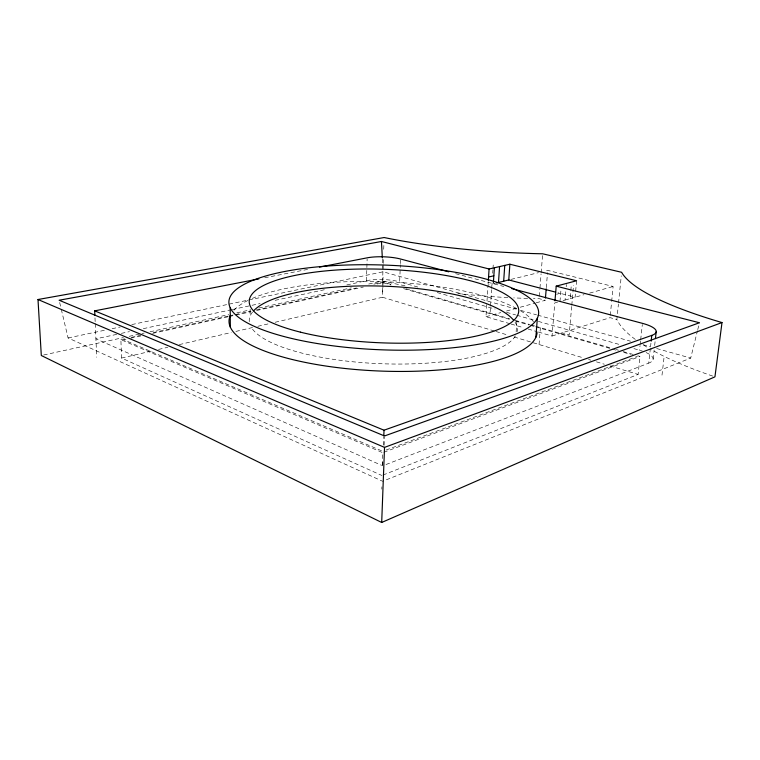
<?xml version="1.0" encoding="UTF-8"?>
<svg xmlns="http://www.w3.org/2000/svg" width="760" height="760" viewBox="0 0 760 760"><rect width="100%" height="100%" fill="white"/><g stroke="black" fill="none" stroke-linecap="round" stroke-linejoin="round"><path stroke-width="0.57" stroke-dasharray="3.8 2.85" d="M346.807 284.924L366.462 280.706L367.137 258.979M368.704 284.041L382.584 281.01L383.173 264.556M383.211 263.378L383.382 258.685M383.714 249.28L383.885 244.577M382.546 292.02L383.078 277.134M275.139 322.269L382.527 297.245L382.945 285.617M382.983 284.449L383.068 282.131L393.328 285.095M382.242 465.234L382.717 452.703L120.887 339.653L121.562 358.055L381.862 475.484M381.815 489.155L381.9 486.828M382.688 465.823L382.859 461.225M383.458 445.141L383.762 437.104M384.123 445.274L384.455 437.142M417.848 287.042L399.655 281.856L400.349 264.727M400.387 263.587L400.577 259.017M509.903 323.703L485.982 316.702L486.856 303.192M486.998 300.931L488.024 285.028L495.387 283.233M490.143 312.027L490.447 307.325M490.532 306.147L491.606 289.683M491.682 288.505L492.072 282.625M492.689 273.22L492.917 269.686M492.993 268.508L493.231 264.983M488.11 283.888L488.262 281.608M516.135 331.702L517.038 319.361M539.315 296.286L539.866 289.209M539.961 288.021L541.082 273.856M541.177 272.678L542.564 254.97M539.049 344.508L540.398 327.626M546.297 287.641L547.504 272.688M538.375 332.044L552.035 336.043L554.79 302.936L557.906 302.062M559.977 301.483L561.042 288.971M563.027 300.618L565.05 300.038L565.811 291.175M566.19 286.748L566.39 284.525M565.05 300.038L570.123 298.623L571.368 284.449M571.681 306.47L569.183 334.818L562.239 332.813M571.786 305.283L573.553 285.199M576.574 280.763L575.12 297.207L557.954 292.752M610.28 315.352L611.534 302.642M611.648 301.483L613.13 286.463L547.694 270.389L545.404 270.949M635.312 339.416A266.199 65.16 8.5 0 1 616.864 319.485L618.412 304.142M618.535 302.964L621.271 275.823M642.57 351.177A29.137 8.693 6 0 0 639.549 350.227L640.053 345.553M640.176 344.385L640.556 340.879M640.68 339.71L642.323 324.52M382.964 475.057L638.106 374.414L640.043 356.44L637.783 355.784M385.994 464.541L648.726 363.137L650.389 348.108M650.522 346.949L651.035 342.332M653.115 359.185L654.142 350.037M654.654 345.458L655.291 339.739M661.998 375.174L664.059 357.219M61.303 309.377L68.087 337.944L382.651 481.289L690.697 358.074L697.471 330.733M697.756 329.593L699.447 322.753M383.819 452.285L640.043 356.44M386.051 450.043L637.374 356.354M552.035 336.043L610.052 317.661L616.864 319.485M570.123 298.623L584.06 294.68M589.656 293.103L613.13 286.463M485.982 316.702L500.811 312.597M506.511 311.02L519.052 307.553M520.192 307.24L535.021 303.135M536.161 302.822L545.281 300.295L539.125 298.651A192.394 42.579 3.5 0 1 533.396 298.547M556.548 294.281L560.69 293.151M511.062 279.395L538.536 272.64M121.562 358.055L153.9 350.522M158.517 349.448L167.751 347.291M179.303 344.603L231.258 332.49M235.885 331.417L253.203 327.38M257.82 326.306L269.363 323.617M125.98 339.226L123.661 339.739L382.717 451.288M130.615 338.209L141.037 335.92M152.618 333.374L227.886 316.815M229.045 316.559L234.84 315.286M235.999 315.039L251.047 311.724M256.842 310.45L363.375 287.023M377.273 283.964L383.068 282.691L391.048 285M43.624 355.005L123.443 337.582M129.228 336.319L140.799 333.792M141.958 333.535L144.267 333.032M150.052 331.769L228.722 314.602M236.825 312.835L250.705 309.805M258.799 308.037L351.348 287.831M120.887 339.653L125.514 338.637M131.29 337.364L140.524 335.341M153.225 332.557L228.304 316.084M229.453 315.827L234.08 314.811M235.23 314.564L250.249 311.267M256.025 310.004L356.506 287.954M373.825 284.154L383.068 282.131M116.717 334.372L95.903 338.837L381.606 465.338M121.343 333.374L129.438 331.635M143.307 328.652L231.182 309.776M232.341 309.529L250.838 305.548M251.997 305.301L260.091 303.563M275.12 300.333L324.834 289.645M68.087 337.944L105.146 330.153M112.1 328.7L120.203 326.999M131.784 324.567L227.905 304.38M229.064 304.133L247.589 300.238M248.748 300L383.087 271.785L516.268 309.149M264.698 277.77L307.781 269.382M455.601 273.657L503.747 286.463M520.771 310.412L536.522 314.83M537.653 315.144L630.562 341.212M643.036 344.707L649.847 346.617M656.659 348.526L690.697 358.074M437.171 292.552L495.159 309.073M506.521 312.322L515.622 314.906M516.762 315.238L533.814 320.093M538.356 321.394L620.217 344.717M633.859 348.612L639.549 350.227M405.868 288.724L509.618 318.725M515.318 320.368L530.138 324.653M531.278 324.985L534.698 325.974M535.838 326.306L610.603 347.928M616.265 349.562L618.535 350.217M623.058 351.528L633.251 354.474M403.588 288.638L510.796 319.684M515.356 321.005L529.036 324.976M530.176 325.299L534.736 326.619M535.876 326.952L611.144 348.755M612.284 349.087L616.854 350.408M623.694 352.393L630.534 354.369M511.043 324.035L523.564 327.712M528.124 329.042L537.234 331.712M382.527 297.245L494.817 331.151M495.947 331.493L508.431 335.264M514.102 336.974L584.069 358.102M588.572 359.461L590.824 360.145M596.457 361.836L604.333 364.22M609.957 365.921L638.106 374.414M59.669 302.518L61.028 308.227M382.394 258.97L383.087 271.785M94.99 317.841L95.19 322.506M95.247 323.674L96.71 357.266M250.135 310.166L250.135 316.027M646.123 352.564A29.137 8.693 6 0 1 648.726 363.137M366.462 280.706A23.835 6.127 2.1 0 1 399.655 281.856M233.909 310.251A154.175 44.697 2.1 0 1 247.978 300.418M252.282 298.433A154.175 44.697 2.1 0 1 516.467 308.455M520.495 310.755A154.175 44.697 2.1 0 1 534.318 322.905M712.737 376.095A266.199 65.16 8.5 0 1 651.491 349.752M646.788 347.026A266.199 65.16 8.5 0 1 642.846 344.584M527.63 298.395A192.394 42.579 3.5 0 1 513.703 297.882M507.88 297.597A192.394 42.579 3.5 0 1 455.962 293.322M404.985 285.731A192.394 42.579 3.5 0 1 382.584 281.01M515.432 335.891A134.13 38.807 2.1 0 1 383.306 363.802A134.13 38.807 2.1 0 1 251.142 327.123M249.29 321.68A134.13 38.807 2.1 0 1 252.899 311.619M515.024 322.173A134.13 38.807 2.1 0 1 517.104 331.702"/><path stroke-width="1.14" d="M383.809 435.955L384.019 430.207L651.795 335.388A29.364 8.075 5.7 0 0 642.447 323.351L511.765 288.601M381.691 522.471L384.531 447.383L722 322.563L714.942 376.846L381.691 522.471L41.306 355.509L38 299.516L384.132 237.528A194.436 36.537 3.4 0 0 542.659 253.792L621.623 272.289A269.999 56.23 7.6 0 0 722 322.563M488.338 280.459L489.089 268.992L509.875 264.224L576.574 280.763L556.216 286.149L554.971 300.837M493.392 282.615L494.37 267.786M496.422 282.976L498.493 282.463L499.567 266.579M498.493 282.463L503.671 281.209L504.754 265.401M503.671 281.209L508.772 279.955L509.875 264.224M535.857 337.269L537.367 318.136A154.983 42.398 2.1 0 0 324.111 266.294A154.983 42.398 2.1 0 0 289.778 338A154.983 42.398 2.1 0 0 537.367 318.136M545.461 297.996L546.202 288.8M651.158 341.173L651.795 335.388M655.424 338.589L656.193 331.731M488.575 277.039L493.839 275.785M94.886 315.514L94.686 310.849L258.875 278.901M319.428 267.121L367.175 257.83A23.987 5.681 2.2 0 1 400.577 259.017L448.723 271.823M489.089 268.992L381.453 241.49L59.128 300.228L384.503 435.974L699.447 322.753L556.216 286.149M508.772 279.955L555.674 292.153M94.686 310.849L384.019 430.207M38 299.516L384.531 447.383M381.453 241.49L382.327 257.801M230.204 307.809L230.327 327.209M537.111 332.585A154.175 44.697 2.1 0 1 370.937 370.604A154.175 44.697 2.1 0 1 230.375 315.372M253.669 310.755A134.13 38.807 2.1 0 1 384.978 286.206A134.13 38.807 2.1 0 1 513.722 320.359M300.371 332.139A134.833 36.803 2.1 0 0 517.284 315.998A134.833 36.803 2.1 0 0 334.229 270.18A134.833 36.803 2.1 0 0 300.371 332.139"/></g></svg>
